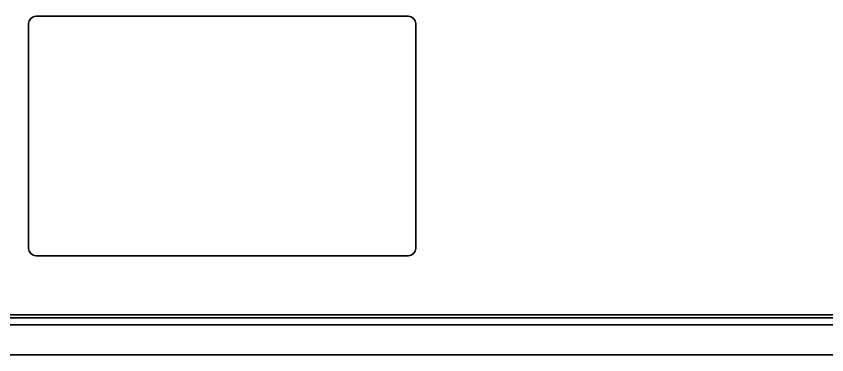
# Model space of a CAD drawing. Header units: inches. Extents: x 786 to 5593, y 691 to 5024.
# Drawn here: x 2244.3 to 2464.1, y 2755.1 to 2847 of the extents above; entities that cross this region are included whole.
import ezdxf

# ---------------------------------------------------------------- set-up
doc = ezdxf.new("R2010")
doc.units = ezdxf.units.IN
doc.layers.add('1', color=7, linetype='Continuous', true_color=0xffffff)

msp = doc.modelspace()

# ---------------------------------------------------------------- linework, layer by layer
at = {"layer": '1', "color": 7, "linetype": 'Continuous', "lineweight": 35}
for p, q in [((2350.64, 2847.02), (2249.64, 2847.02)), ((2247.64, 2845.02), (2247.64, 2784.02)), ((2352.64, 2784.02), (2352.64, 2845.02)), ((2249.64, 2782.02), (2350.64, 2782.02)), ((3049.13, 2766), (2229.44, 2766)), ((3047.64, 2765.2), (2229.95, 2765.2)), ((2233.95, 2765.15), (2319.96, 2765.15)), ((3047.37, 2763.3), (2230.02, 2763.3)), ((2319.64, 2755.15), (2233.95, 2755.15)), ((2319.64, 2755.15), (2955.94, 2755.14))]:
    msp.add_line(p, q, dxfattribs=at)
for centre, start, end in [((2249.64, 2845.02), 90, 180), ((2350.64, 2845.02), 0, 90), ((2249.64, 2784.02), 180, 270), ((2350.64, 2784.02), 270, 0)]:
    msp.add_arc(centre, 2, start, end, dxfattribs=at)

doc.saveas('drawing.dxf')
